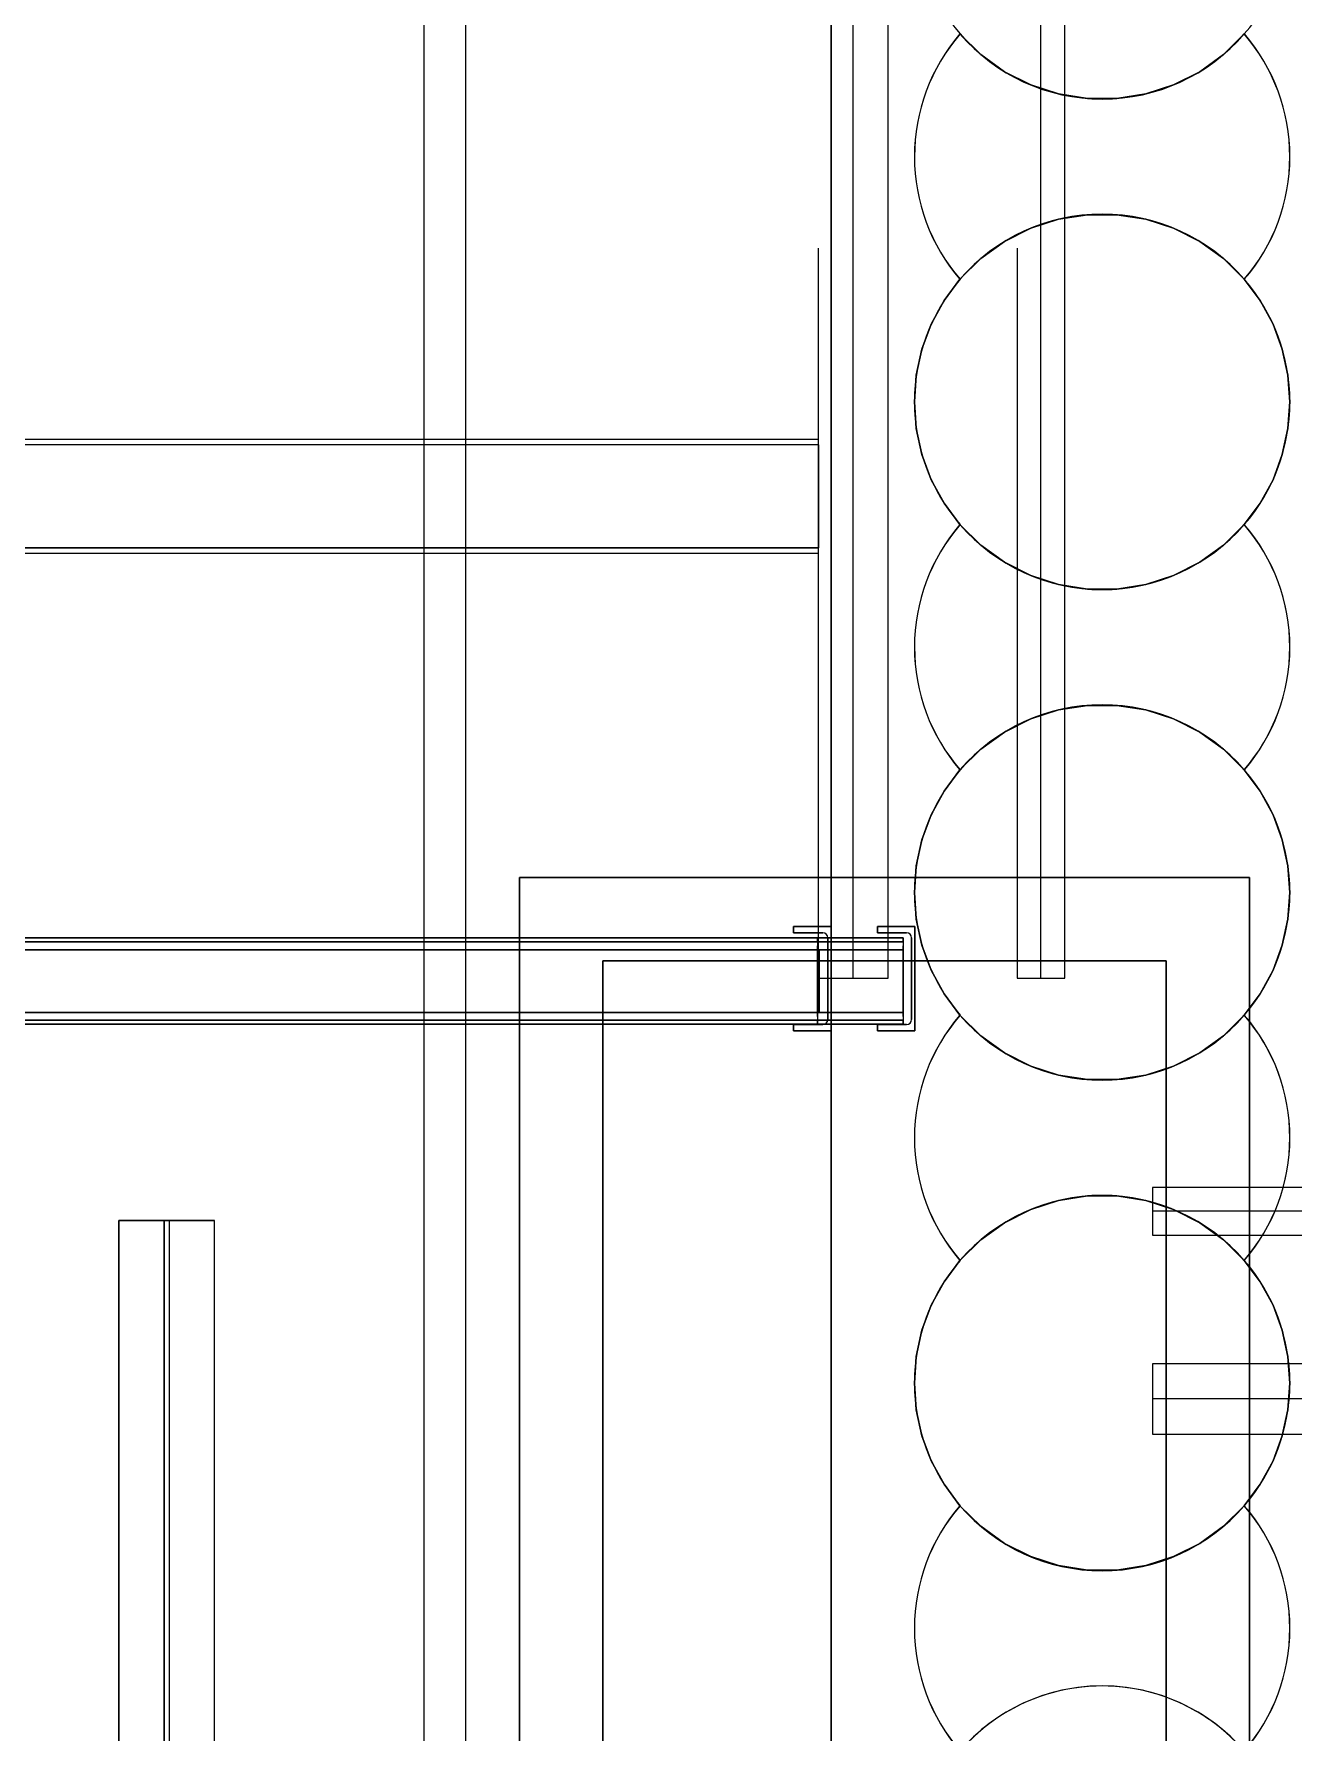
# Model space of a CAD drawing. Header units: metres. Extents: x 1753726 to 1755216, y 5920592 to 5921703.
# Drawn here: x 1755114.37 to 1755117.388, y 5921413.417 to 5921417.487 of the extents above; entities that cross this region are included whole.
import ezdxf

# ---------------------------------------------------------------- set-up
doc = ezdxf.new("R2010")
doc.units = ezdxf.units.M
doc.linetypes.add('CENTER', pattern=[50.8, 31.75, -6.35, 6.35, -6.35])
doc.linetypes.add('HIDDEN2', pattern=[4.7625, 3.175, -1.5875])
for name, color, linetype, lineweight in [('A-GENM-____-OTLN', 4, 'Continuous', 9), ('A-WALL-____-OTLN', 2, 'Continuous', 9), ('P-PIPE-____-CNTR', 1, 'CENTER', 9), ('P-PIPE-____-OTLN', 6, 'HIDDEN2', 18), ('S-BEAM-____-OTLN', 7, 'Continuous', 9), ('S-FNDN-____-OTLN', 7, 'Continuous', 9)]:
    doc.layers.add(name, color=color, linetype=linetype, lineweight=lineweight)

# ---------------------------------------------------------------- blocks, each defined once
blk = doc.blocks.new('Link Sewer3 - Link Sewer-3913003-X-ARUP-GL-HERNE_BAY_ALIGNMENT')
at = {"layer": 'A-WALL-____-OTLN'}
for p, q in [((680.6205, 295.0049), (680.6205, 353.0049)), ((680.7205, 295.0049), (680.7205, 353.0049))]:
    blk.add_line(p, q, dxfattribs=at)
blk = doc.blocks.new('308492-ARUP-STPW-MOD-1600_rvt-1-X-ARUP-GL-HERNE_BAY_ALIGNMENT')
at = {"layer": 'A-WALL-____-OTLN'}
blk.add_blockref('Link Sewer3 - Link Sewer-3913003-X-ARUP-GL-HERNE_BAY_ALIGNMENT', (1754434.6848, 5921116.5106), dxfattribs=at)
blk = doc.blocks.new('Arup_Beam_Steel C Channel_PFC_AU - 250PFC-5289029-X-ARUP-GL-HERNE_BAY_ALIGNMENT')
at = {"layer": 'S-BEAM-____-OTLN'}
for p, q in [((1755116.4819, 5921415.3478), (1755116.3919, 5921415.3478)), ((1755116.3919, 5921415.3478), (1755116.3919, 5921415.3328)), ((1755116.3919, 5921415.3328), (1755116.3919, 5921415.3478)), ((1755116.3919, 5921415.3478), (1755116.4819, 5921415.3478)), ((1755116.4819, 5921415.0978), (1755116.4819, 5921415.3478)), ((1755116.4819, 5921415.3478), (1755116.4819, 5921415.0978)), ((1755116.3919, 5921415.3328), (1755116.4619, 5921415.3328)), ((1755116.4619, 5921415.3328), (1755116.3919, 5921415.3328)), ((1755116.4739, 5921415.3208), (1755116.4739, 5921415.1248)), ((1755116.4739, 5921415.1248), (1755116.4739, 5921415.3208)), ((1755116.4619, 5921415.1128), (1755116.3919, 5921415.1128)), ((1755116.3919, 5921415.1128), (1755116.3919, 5921415.0978)), ((1755116.3919, 5921415.0978), (1755116.3919, 5921415.1128)), ((1755116.3919, 5921415.1128), (1755116.4619, 5921415.1128)), ((1755116.3919, 5921415.0978), (1755116.4819, 5921415.0978)), ((1755116.4819, 5921415.0978), (1755116.3919, 5921415.0978))]:
    blk.add_line(p, q, dxfattribs=at)
blk.add_arc((1755116.4619, 5921415.3208), 0.012, 0, 90, dxfattribs=at)
blk.add_arc((1755116.4619, 5921415.3208), 0.012, 0, 90, dxfattribs=at)
blk.add_ellipse((1755116.4619, 5921415.1248), major_axis=(0.012, 0), ratio=1, start_param=4.712389, end_param=6.283185, dxfattribs=at)
blk.add_ellipse((1755116.4619, 5921415.1248), major_axis=(0.012, 0), ratio=1, start_param=4.712389, end_param=6.283185, dxfattribs=at)
blk = doc.blocks.new('Arup_Beam_Steel Circular Hollow Section_CHS_AU - STRUT 1-5298115-X-ARUP-GL-HERNE_BAY_ALIGNMENT')
at = {"layer": 'S-BEAM-____-OTLN'}
for p, q in [((-1.4696, 0.1238), (1.4696, 0.1238)), ((-1.4696, -0.1238), (1.4696, -0.1238))]:
    blk.add_line(p, q, dxfattribs=at)
blk = doc.blocks.new('Arup_Beam_Steel Circular Hollow Section_CHS_AU - 5171043-X-ARUP-GL-HERNE_BAY_ALIGNMENT')
at = {"layer": 'S-BEAM-____-OTLN'}
for p, q in [((681.5661, 300.005), (678.6268, 300.005)), ((678.6268, 300.005), (678.6268, 299.732)), ((678.6268, 300.005), (678.6268, 299.732)), ((681.5661, 299.732), (681.5661, 300.005)), ((681.5661, 299.732), (681.5661, 300.005)), ((681.5661, 299.9923), (678.6268, 299.9923)), ((678.6268, 299.7447), (678.6268, 299.9923)), ((678.6268, 299.7447), (678.6268, 299.9923)), ((681.5661, 299.9923), (681.5661, 299.7447)), ((681.5661, 299.9923), (681.5661, 299.7447)), ((678.6268, 299.7447), (681.5661, 299.7447)), ((678.6268, 299.732), (681.5661, 299.732))]:
    blk.add_line(p, q, dxfattribs=at)
blk = doc.blocks.new('Arup_Beam_Steel I Section_UB_AU - 610UB125-5264323-X-ARUP-GL-HERNE_BAY_ALIGNMENT')
at = {"layer": 'S-BEAM-____-OTLN'}
for p, q in [((6.958, 0.006), (-6.958, 0.006)), ((6.958, -0.006), (-6.958, -0.006))]:
    blk.add_line(p, q, dxfattribs=at)
blk = doc.blocks.new('Arup_Beam_Steel C Channel_PFC_AU - 250PFC-5298128-X-ARUP-GL-HERNE_BAY_ALIGNMENT')
at = {"layer": 'S-BEAM-____-OTLN'}
for p, q in [((1755116.2809, 5921415.3478), (1755116.1909, 5921415.3478)), ((1755116.1909, 5921415.3478), (1755116.1909, 5921415.3328)), ((1755116.1909, 5921415.3328), (1755116.1909, 5921415.3478)), ((1755116.1909, 5921415.3478), (1755116.2809, 5921415.3478)), ((1755116.2809, 5921415.0978), (1755116.2809, 5921415.3478)), ((1755116.2809, 5921415.3478), (1755116.2809, 5921415.0978)), ((1755116.1909, 5921415.3328), (1755116.2609, 5921415.3328)), ((1755116.2609, 5921415.3328), (1755116.1909, 5921415.3328)), ((1755116.2729, 5921415.3208), (1755116.2729, 5921415.1248)), ((1755116.2729, 5921415.1248), (1755116.2729, 5921415.3208)), ((1755116.2609, 5921415.1128), (1755116.1909, 5921415.1128)), ((1755116.1909, 5921415.1128), (1755116.1909, 5921415.0978)), ((1755116.1909, 5921415.0978), (1755116.1909, 5921415.1128)), ((1755116.1909, 5921415.1128), (1755116.2609, 5921415.1128)), ((1755116.1909, 5921415.0978), (1755116.2809, 5921415.0978)), ((1755116.2809, 5921415.0978), (1755116.1909, 5921415.0978))]:
    blk.add_line(p, q, dxfattribs=at)
for centre, major_axis in [((1755116.2609, 5921415.3208), (0, 0.012)), ((1755116.2609, 5921415.3208), (0, 0.012)), ((1755116.2609, 5921415.1248), (0.012, 0)), ((1755116.2609, 5921415.1248), (0.012, 0))]:
    blk.add_ellipse(centre, major_axis=major_axis, ratio=1, start_param=4.712389, end_param=6.283185, dxfattribs=at)
blk = doc.blocks.new('Arup_Beam_Steel I Section_UB_AU - 200UB29_8-5298149-X-ARUP-GL-HERNE_BAY_ALIGNMENT')
at = {"layer": 'S-BEAM-____-OTLN'}
for p, q in [((1755112.5682, 5921415.3204), (1755116.2482, 5921415.3204)), ((1755112.5682, 5921415.3204), (1755116.2482, 5921415.3204)), ((1755116.2482, 5921415.3108), (1755112.5682, 5921415.3108)), ((1755112.5682, 5921415.3108), (1755116.2482, 5921415.3108)), ((1755112.5682, 5921415.3108), (1755116.2482, 5921415.3108)), ((1755116.2482, 5921415.3108), (1755116.2482, 5921415.3204)), ((1755116.2482, 5921415.3204), (1755116.2482, 5921415.3108)), ((1755116.2482, 5921415.3108), (1755116.2482, 5921415.3019)), ((1755116.2482, 5921415.3108), (1755116.2482, 5921415.3019)), ((1755116.2482, 5921415.1319), (1755116.2482, 5921415.3019)), ((1755116.2482, 5921415.3019), (1755116.2482, 5921415.1319)), ((1755116.2482, 5921415.1319), (1755116.2482, 5921415.123)), ((1755116.2482, 5921415.1319), (1755116.2482, 5921415.123)), ((1755112.5682, 5921415.123), (1755116.2482, 5921415.123)), ((1755116.2482, 5921415.123), (1755112.5682, 5921415.123)), ((1755112.5682, 5921415.123), (1755116.2482, 5921415.123)), ((1755112.5682, 5921415.1134), (1755116.2482, 5921415.1134)), ((1755112.5682, 5921415.1134), (1755116.2482, 5921415.1134)), ((1755116.2482, 5921415.123), (1755116.2482, 5921415.1134)), ((1755116.2482, 5921415.1134), (1755116.2482, 5921415.123))]:
    blk.add_line(p, q, dxfattribs=at)
blk = doc.blocks.new('Arup_Beam_Steel I Section_UB_AU - 200UB29_8-5294433-X-ARUP-GL-HERNE_BAY_ALIGNMENT')
at = {"layer": 'S-BEAM-____-OTLN'}
for p, q in [((1755112.5682, 5921415.3204), (1755116.4533, 5921415.3204)), ((1755112.5682, 5921415.3204), (1755116.4533, 5921415.3204)), ((1755116.4533, 5921415.3108), (1755112.5682, 5921415.3108)), ((1755112.5682, 5921415.3108), (1755116.4533, 5921415.3108)), ((1755112.5682, 5921415.3108), (1755116.4533, 5921415.3108)), ((1755116.4533, 5921415.3108), (1755116.4533, 5921415.3204)), ((1755116.4533, 5921415.3204), (1755116.4533, 5921415.3108)), ((1755116.4533, 5921415.3108), (1755116.4533, 5921415.3019)), ((1755116.4533, 5921415.3108), (1755116.4533, 5921415.3019)), ((1755116.4533, 5921415.1319), (1755116.4533, 5921415.3019)), ((1755116.4533, 5921415.3019), (1755116.4533, 5921415.1319)), ((1755116.4533, 5921415.1319), (1755116.4533, 5921415.123)), ((1755116.4533, 5921415.1319), (1755116.4533, 5921415.123)), ((1755112.5682, 5921415.123), (1755116.4533, 5921415.123)), ((1755116.4533, 5921415.123), (1755112.5682, 5921415.123)), ((1755112.5682, 5921415.123), (1755116.4533, 5921415.123)), ((1755112.5682, 5921415.1134), (1755116.4533, 5921415.1134)), ((1755112.5682, 5921415.1134), (1755116.4533, 5921415.1134)), ((1755116.4533, 5921415.123), (1755116.4533, 5921415.1134)), ((1755116.4533, 5921415.1134), (1755116.4533, 5921415.123))]:
    blk.add_line(p, q, dxfattribs=at)
blk = doc.blocks.new('Arup_Beam_Steel I Section_UB_AU - 200UB29_8-5294434-X-ARUP-GL-HERNE_BAY_ALIGNMENT')
at = {"layer": 'S-BEAM-____-OTLN'}
for p, q in [((1755112.5682, 5921415.3204), (1755116.4533, 5921415.3204)), ((1755112.5682, 5921415.3204), (1755116.4533, 5921415.3204)), ((1755116.4533, 5921415.3108), (1755112.5682, 5921415.3108)), ((1755112.5682, 5921415.3108), (1755116.4533, 5921415.3108)), ((1755112.5682, 5921415.3108), (1755116.4533, 5921415.3108)), ((1755116.4533, 5921415.3108), (1755116.4533, 5921415.3204)), ((1755116.4533, 5921415.3204), (1755116.4533, 5921415.3108)), ((1755116.4533, 5921415.3108), (1755116.4533, 5921415.3019)), ((1755116.4533, 5921415.3108), (1755116.4533, 5921415.3019)), ((1755116.4533, 5921415.1319), (1755116.4533, 5921415.3019)), ((1755116.4533, 5921415.3019), (1755116.4533, 5921415.1319)), ((1755116.4533, 5921415.1319), (1755116.4533, 5921415.123)), ((1755116.4533, 5921415.1319), (1755116.4533, 5921415.123)), ((1755112.5682, 5921415.123), (1755116.4533, 5921415.123)), ((1755116.4533, 5921415.123), (1755112.5682, 5921415.123)), ((1755112.5682, 5921415.123), (1755116.4533, 5921415.123)), ((1755112.5682, 5921415.1134), (1755116.4533, 5921415.1134)), ((1755112.5682, 5921415.1134), (1755116.4533, 5921415.1134)), ((1755116.4533, 5921415.123), (1755116.4533, 5921415.1134)), ((1755116.4533, 5921415.1134), (1755116.4533, 5921415.123))]:
    blk.add_line(p, q, dxfattribs=at)
blk = doc.blocks.new('Arup_Beam_Steel I Section_UB_AU - 200UB29_8-5294435-X-ARUP-GL-HERNE_BAY_ALIGNMENT')
at = {"layer": 'S-BEAM-____-OTLN'}
for p, q in [((1755112.5682, 5921415.3204), (1755116.4533, 5921415.3204)), ((1755112.5682, 5921415.3204), (1755116.4533, 5921415.3204)), ((1755116.4533, 5921415.3108), (1755112.5682, 5921415.3108)), ((1755112.5682, 5921415.3108), (1755116.4533, 5921415.3108)), ((1755112.5682, 5921415.3108), (1755116.4533, 5921415.3108)), ((1755116.4533, 5921415.3108), (1755116.4533, 5921415.3204)), ((1755116.4533, 5921415.3204), (1755116.4533, 5921415.3108)), ((1755116.4533, 5921415.3108), (1755116.4533, 5921415.3019)), ((1755116.4533, 5921415.3108), (1755116.4533, 5921415.3019)), ((1755116.4533, 5921415.1319), (1755116.4533, 5921415.3019)), ((1755116.4533, 5921415.3019), (1755116.4533, 5921415.1319)), ((1755116.4533, 5921415.1319), (1755116.4533, 5921415.123)), ((1755116.4533, 5921415.1319), (1755116.4533, 5921415.123)), ((1755112.5682, 5921415.123), (1755116.4533, 5921415.123)), ((1755116.4533, 5921415.123), (1755112.5682, 5921415.123)), ((1755112.5682, 5921415.123), (1755116.4533, 5921415.123)), ((1755112.5682, 5921415.1134), (1755116.4533, 5921415.1134)), ((1755112.5682, 5921415.1134), (1755116.4533, 5921415.1134)), ((1755116.4533, 5921415.123), (1755116.4533, 5921415.1134)), ((1755116.4533, 5921415.1134), (1755116.4533, 5921415.123))]:
    blk.add_line(p, q, dxfattribs=at)
blk = doc.blocks.new('Arup_Beam_Steel I Section_UB_AU - 200UB29_8-5294436-X-ARUP-GL-HERNE_BAY_ALIGNMENT')
at = {"layer": 'S-BEAM-____-OTLN'}
for p, q in [((1755116.4533, 5921415.3204), (1755112.5682, 5921415.3204)), ((1755116.4533, 5921415.3204), (1755112.5682, 5921415.3204)), ((1755116.4533, 5921415.3108), (1755112.5682, 5921415.3108)), ((1755112.5682, 5921415.3108), (1755116.4533, 5921415.3108)), ((1755116.4533, 5921415.3108), (1755112.5682, 5921415.3108)), ((1755116.4533, 5921415.3108), (1755116.4533, 5921415.3204)), ((1755116.4533, 5921415.3204), (1755116.4533, 5921415.3108)), ((1755116.4533, 5921415.3108), (1755116.4533, 5921415.3019)), ((1755116.4533, 5921415.3108), (1755116.4533, 5921415.3019)), ((1755116.4533, 5921415.3019), (1755116.4533, 5921415.1319)), ((1755116.4533, 5921415.1319), (1755116.4533, 5921415.3019)), ((1755116.4533, 5921415.1319), (1755116.4533, 5921415.123)), ((1755116.4533, 5921415.1319), (1755116.4533, 5921415.123)), ((1755112.5682, 5921415.123), (1755116.4533, 5921415.123)), ((1755116.4533, 5921415.123), (1755112.5682, 5921415.123)), ((1755116.4533, 5921415.123), (1755112.5682, 5921415.123)), ((1755116.4533, 5921415.1134), (1755112.5682, 5921415.1134)), ((1755116.4533, 5921415.1134), (1755112.5682, 5921415.1134)), ((1755116.4533, 5921415.123), (1755116.4533, 5921415.1134)), ((1755116.4533, 5921415.1134), (1755116.4533, 5921415.123))]:
    blk.add_line(p, q, dxfattribs=at)
blk = doc.blocks.new('Arup_Beam_Steel I Section_UB_AU - 200UB29_8-5294437-X-ARUP-GL-HERNE_BAY_ALIGNMENT')
at = {"layer": 'S-BEAM-____-OTLN'}
for p, q in [((1755112.5682, 5921415.3204), (1755116.4533, 5921415.3204)), ((1755112.5682, 5921415.3204), (1755116.4533, 5921415.3204)), ((1755116.4533, 5921415.3108), (1755112.5682, 5921415.3108)), ((1755112.5682, 5921415.3108), (1755116.4533, 5921415.3108)), ((1755112.5682, 5921415.3108), (1755116.4533, 5921415.3108)), ((1755116.4533, 5921415.3108), (1755116.4533, 5921415.3204)), ((1755116.4533, 5921415.3204), (1755116.4533, 5921415.3108)), ((1755116.4533, 5921415.3108), (1755116.4533, 5921415.3019)), ((1755116.4533, 5921415.3108), (1755116.4533, 5921415.3019)), ((1755116.4533, 5921415.1319), (1755116.4533, 5921415.3019)), ((1755116.4533, 5921415.3019), (1755116.4533, 5921415.1319)), ((1755116.4533, 5921415.1319), (1755116.4533, 5921415.123)), ((1755116.4533, 5921415.1319), (1755116.4533, 5921415.123)), ((1755112.5682, 5921415.123), (1755116.4533, 5921415.123)), ((1755116.4533, 5921415.123), (1755112.5682, 5921415.123)), ((1755112.5682, 5921415.123), (1755116.4533, 5921415.123)), ((1755112.5682, 5921415.1134), (1755116.4533, 5921415.1134)), ((1755112.5682, 5921415.1134), (1755116.4533, 5921415.1134)), ((1755116.4533, 5921415.123), (1755116.4533, 5921415.1134)), ((1755116.4533, 5921415.1134), (1755116.4533, 5921415.123))]:
    blk.add_line(p, q, dxfattribs=at)
blk = doc.blocks.new('Arup_Beam_Steel I Section_UB_AU - 200UB29_8-5294438-X-ARUP-GL-HERNE_BAY_ALIGNMENT')
at = {"layer": 'S-BEAM-____-OTLN'}
for p, q in [((1755116.4533, 5921415.3204), (1755112.5682, 5921415.3204)), ((1755116.4533, 5921415.3204), (1755112.5682, 5921415.3204)), ((1755116.4533, 5921415.3108), (1755112.5682, 5921415.3108)), ((1755112.5682, 5921415.3108), (1755116.4533, 5921415.3108)), ((1755116.4533, 5921415.3108), (1755112.5682, 5921415.3108)), ((1755116.4533, 5921415.3108), (1755116.4533, 5921415.3204)), ((1755116.4533, 5921415.3204), (1755116.4533, 5921415.3108)), ((1755116.4533, 5921415.3108), (1755116.4533, 5921415.3019)), ((1755116.4533, 5921415.3108), (1755116.4533, 5921415.3019)), ((1755116.4533, 5921415.3019), (1755116.4533, 5921415.1319)), ((1755116.4533, 5921415.1319), (1755116.4533, 5921415.3019)), ((1755116.4533, 5921415.1319), (1755116.4533, 5921415.123)), ((1755116.4533, 5921415.1319), (1755116.4533, 5921415.123)), ((1755112.5682, 5921415.123), (1755116.4533, 5921415.123)), ((1755116.4533, 5921415.123), (1755112.5682, 5921415.123)), ((1755116.4533, 5921415.123), (1755112.5682, 5921415.123)), ((1755116.4533, 5921415.1134), (1755112.5682, 5921415.1134)), ((1755116.4533, 5921415.1134), (1755112.5682, 5921415.1134)), ((1755116.4533, 5921415.123), (1755116.4533, 5921415.1134)), ((1755116.4533, 5921415.1134), (1755116.4533, 5921415.123))]:
    blk.add_line(p, q, dxfattribs=at)
blk = doc.blocks.new('Arup_Beam_Steel I Section_UB_AU - 200UB29_8-5294439-X-ARUP-GL-HERNE_BAY_ALIGNMENT')
at = {"layer": 'S-BEAM-____-OTLN'}
for p, q in [((1755112.5682, 5921415.3204), (1755116.4533, 5921415.3204)), ((1755112.5682, 5921415.3204), (1755116.4533, 5921415.3204)), ((1755116.4533, 5921415.3108), (1755112.5682, 5921415.3108)), ((1755112.5682, 5921415.3108), (1755116.4533, 5921415.3108)), ((1755112.5682, 5921415.3108), (1755116.4533, 5921415.3108)), ((1755116.4533, 5921415.3108), (1755116.4533, 5921415.3204)), ((1755116.4533, 5921415.3204), (1755116.4533, 5921415.3108)), ((1755116.4533, 5921415.3108), (1755116.4533, 5921415.3019)), ((1755116.4533, 5921415.3108), (1755116.4533, 5921415.3019)), ((1755116.4533, 5921415.1319), (1755116.4533, 5921415.3019)), ((1755116.4533, 5921415.3019), (1755116.4533, 5921415.1319)), ((1755116.4533, 5921415.1319), (1755116.4533, 5921415.123)), ((1755116.4533, 5921415.1319), (1755116.4533, 5921415.123)), ((1755112.5682, 5921415.123), (1755116.4533, 5921415.123)), ((1755116.4533, 5921415.123), (1755112.5682, 5921415.123)), ((1755112.5682, 5921415.123), (1755116.4533, 5921415.123)), ((1755112.5682, 5921415.1134), (1755116.4533, 5921415.1134)), ((1755112.5682, 5921415.1134), (1755116.4533, 5921415.1134)), ((1755116.4533, 5921415.123), (1755116.4533, 5921415.1134)), ((1755116.4533, 5921415.1134), (1755116.4533, 5921415.123))]:
    blk.add_line(p, q, dxfattribs=at)
blk = doc.blocks.new('Arup_Beam_Steel I Section_UB_AU - 200UB29_8-5294440-X-ARUP-GL-HERNE_BAY_ALIGNMENT')
at = {"layer": 'S-BEAM-____-OTLN'}
for p, q in [((1755116.4533, 5921415.3204), (1755112.5682, 5921415.3204)), ((1755116.4533, 5921415.3204), (1755112.5682, 5921415.3204)), ((1755116.4533, 5921415.3108), (1755112.5682, 5921415.3108)), ((1755112.5682, 5921415.3108), (1755116.4533, 5921415.3108)), ((1755116.4533, 5921415.3108), (1755112.5682, 5921415.3108)), ((1755116.4533, 5921415.3108), (1755116.4533, 5921415.3204)), ((1755116.4533, 5921415.3204), (1755116.4533, 5921415.3108)), ((1755116.4533, 5921415.3108), (1755116.4533, 5921415.3019)), ((1755116.4533, 5921415.3108), (1755116.4533, 5921415.3019)), ((1755116.4533, 5921415.3019), (1755116.4533, 5921415.1319)), ((1755116.4533, 5921415.1319), (1755116.4533, 5921415.3019)), ((1755116.4533, 5921415.1319), (1755116.4533, 5921415.123)), ((1755116.4533, 5921415.1319), (1755116.4533, 5921415.123)), ((1755112.5682, 5921415.123), (1755116.4533, 5921415.123)), ((1755116.4533, 5921415.123), (1755112.5682, 5921415.123)), ((1755116.4533, 5921415.123), (1755112.5682, 5921415.123)), ((1755116.4533, 5921415.1134), (1755112.5682, 5921415.1134)), ((1755116.4533, 5921415.1134), (1755112.5682, 5921415.1134)), ((1755116.4533, 5921415.123), (1755116.4533, 5921415.1134)), ((1755116.4533, 5921415.1134), (1755116.4533, 5921415.123))]:
    blk.add_line(p, q, dxfattribs=at)
blk = doc.blocks.new('308492-ARUP-STTW-MOD-0100_rvt-1-X-ARUP-GL-HERNE_BAY_ALIGNMENT')
at = {"layer": 'A-WALL-____-OTLN'}
for p, q in [((1755112.557, 5921415.2919), (1755116.2523, 5921415.2919)), ((1755116.4533, 5921415.2919), (1755112.557, 5921415.2919)), ((1755112.557, 5921415.2919), (1755116.4533, 5921415.2919)), ((1755116.4533, 5921415.2919), (1755112.557, 5921415.2919)), ((1755112.557, 5921415.2919), (1755116.4533, 5921415.2919)), ((1755116.4533, 5921415.2919), (1755112.557, 5921415.2919)), ((1755112.557, 5921415.2919), (1755116.4533, 5921415.2919)), ((1755116.4533, 5921415.2919), (1755112.557, 5921415.2919)), ((1755112.557, 5921415.2919), (1755116.4533, 5921415.2919)), ((1755116.4533, 5921415.2919), (1755112.557, 5921415.2919)), ((1755116.2523, 5921415.2919), (1755116.4533, 5921415.2919)), ((1755116.2523, 5921415.1419), (1755116.2523, 5921415.2919)), ((1755116.2523, 5921415.2919), (1755116.2523, 5921415.1419)), ((1755116.4533, 5921415.2919), (1755116.4533, 5921415.1419)), ((1755116.4533, 5921415.2919), (1755116.4533, 5921415.1419)), ((1755116.4533, 5921415.2919), (1755116.4533, 5921415.1419)), ((1755116.4533, 5921415.2919), (1755116.4533, 5921415.1419)), ((1755116.4533, 5921415.2919), (1755116.4533, 5921415.1419)), ((1755116.4533, 5921415.2919), (1755116.4533, 5921415.1419)), ((1755116.4533, 5921415.2919), (1755116.4533, 5921415.1419)), ((1755116.4533, 5921415.2919), (1755116.4533, 5921415.1419)), ((1755116.4533, 5921415.2919), (1755116.4533, 5921415.1419)), ((1755116.4533, 5921415.2919), (1755116.4533, 5921415.1419)), ((1755112.557, 5921415.1419), (1755116.4533, 5921415.1419)), ((1755116.2523, 5921415.1419), (1755112.557, 5921415.1419)), ((1755112.557, 5921415.1419), (1755116.4533, 5921415.1419)), ((1755116.4533, 5921415.1419), (1755112.557, 5921415.1419)), ((1755112.557, 5921415.1419), (1755116.4533, 5921415.1419)), ((1755116.4533, 5921415.1419), (1755112.557, 5921415.1419)), ((1755112.557, 5921415.1419), (1755116.4533, 5921415.1419)), ((1755116.4533, 5921415.1419), (1755112.557, 5921415.1419)), ((1755112.557, 5921415.1419), (1755116.4533, 5921415.1419)), ((1755116.4533, 5921415.1419), (1755112.557, 5921415.1419)), ((1755116.4533, 5921415.1419), (1755116.2523, 5921415.1419))]:
    blk.add_line(p, q, dxfattribs=at)
at = {"layer": 'S-BEAM-____-OTLN'}
for p, q in [((1755116.2809, 5921418.4169), (1755116.2809, 5921412.5289)), ((1755116.2809, 5921412.5289), (1755116.2809, 5921418.4169)), ((1755114.5737, 5921414.6429), (1755114.6682, 5921414.6429)), ((1755114.6682, 5921414.6429), (1755114.5737, 5921414.6429)), ((1755114.5737, 5921414.6429), (1755114.8027, 5921414.6429)), ((1755114.8027, 5921414.6429), (1755114.5737, 5921414.6429)), ((1755114.5737, 5921414.6429), (1755114.5737, 5921400.727)), ((1755114.5737, 5921400.727), (1755114.5737, 5921414.6429)), ((1755114.5737, 5921400.727), (1755114.5737, 5921414.6429)), ((1755114.5737, 5921400.727), (1755114.5737, 5921414.6429)), ((1755114.6682, 5921414.6429), (1755114.6822, 5921414.6429)), ((1755114.6682, 5921414.6429), (1755114.6822, 5921414.6429)), ((1755114.6822, 5921400.727), (1755114.6822, 5921414.6429)), ((1755114.6941, 5921414.6429), (1755114.6941, 5921400.727)), ((1755114.6941, 5921414.6429), (1755114.7081, 5921414.6429)), ((1755114.6941, 5921414.6429), (1755114.7081, 5921414.6429)), ((1755114.8027, 5921414.6429), (1755114.7081, 5921414.6429)), ((1755114.7081, 5921414.6429), (1755114.8027, 5921414.6429)), ((1755114.8027, 5921400.727), (1755114.8027, 5921414.6429)), ((1755114.8027, 5921400.727), (1755114.8027, 5921414.6429)), ((1755114.8027, 5921400.727), (1755114.8027, 5921414.6429)), ((1755114.8027, 5921400.727), (1755114.8027, 5921414.6429))]:
    blk.add_line(p, q, dxfattribs=at)
at = {"layer": 'S-FNDN-____-OTLN'}
for p, q in [((1755116.2807, 5921398.3141), (1755116.2807, 5921419.6141)), ((1755116.2807, 5921419.6141), (1755116.2807, 5921398.3141))]:
    blk.add_line(p, q, dxfattribs=at)
at = {"layer": 'S-FNDN-____-OTLN', "flags": 128}
for points in [[(1755117.2712, 5921417.4874), (1755117.2213, 5921417.438), (1755117.1644, 5921417.397), (1755117.1018, 5921417.3653), (1755117.035, 5921417.3437), (1755116.9656, 5921417.3328), (1755116.8954, 5921417.3328), (1755116.8261, 5921417.3437), (1755116.7593, 5921417.3653), (1755116.6966, 5921417.397), (1755116.6397, 5921417.438), (1755116.5898, 5921417.4874)], [(1755116.5898, 5921417.4874), (1755116.6397, 5921417.438), (1755116.6966, 5921417.397), (1755116.7593, 5921417.3653), (1755116.8261, 5921417.3437), (1755116.8954, 5921417.3328), (1755116.9656, 5921417.3328), (1755117.035, 5921417.3437), (1755117.1018, 5921417.3653), (1755117.1644, 5921417.397), (1755117.2213, 5921417.438), (1755117.2712, 5921417.4874)], [(1755116.5898, 5921416.8994), (1755116.6397, 5921416.9488), (1755116.6966, 5921416.9899), (1755116.7593, 5921417.0216), (1755116.8261, 5921417.0431), (1755116.8954, 5921417.054), (1755116.9656, 5921417.054), (1755117.035, 5921417.0431), (1755117.1018, 5921417.0216), (1755117.1644, 5921416.9899), (1755117.2213, 5921416.9488), (1755117.2712, 5921416.8994)], [(1755117.2712, 5921416.8994), (1755117.2213, 5921416.9488), (1755117.1644, 5921416.9899), (1755117.1018, 5921417.0216), (1755117.035, 5921417.0431), (1755116.9656, 5921417.054), (1755116.8954, 5921417.054), (1755116.8261, 5921417.0431), (1755116.7593, 5921417.0216), (1755116.6966, 5921416.9899), (1755116.6397, 5921416.9488), (1755116.5898, 5921416.8994)], [(1755116.4805, 5921416.6054), (1755116.4851, 5921416.6693), (1755116.4986, 5921416.7319), (1755116.521, 5921416.7919), (1755116.5515, 5921416.8481), (1755116.5898, 5921416.8994)], [(1755116.5898, 5921416.8994), (1755116.5515, 5921416.8481), (1755116.521, 5921416.7919), (1755116.4986, 5921416.7319), (1755116.4851, 5921416.6693), (1755116.4805, 5921416.6054)], [(1755117.2712, 5921416.8994), (1755117.3095, 5921416.8481), (1755117.3401, 5921416.7919), (1755117.3624, 5921416.7319), (1755117.376, 5921416.6693), (1755117.3805, 5921416.6054)], [(1755117.3805, 5921416.6054), (1755117.376, 5921416.6693), (1755117.3624, 5921416.7319), (1755117.3401, 5921416.7919), (1755117.3095, 5921416.8481), (1755117.2712, 5921416.8994)], [(1755116.5898, 5921416.3114), (1755116.5515, 5921416.3627), (1755116.521, 5921416.419), (1755116.4986, 5921416.479), (1755116.4851, 5921416.5415), (1755116.4805, 5921416.6054)], [(1755116.4805, 5921416.6054), (1755116.4851, 5921416.5415), (1755116.4986, 5921416.479), (1755116.521, 5921416.419), (1755116.5515, 5921416.3627), (1755116.5898, 5921416.3114)], [(1755117.3805, 5921416.6054), (1755117.376, 5921416.5415), (1755117.3624, 5921416.479), (1755117.3401, 5921416.419), (1755117.3095, 5921416.3627), (1755117.2712, 5921416.3114)], [(1755117.2712, 5921416.3114), (1755117.3095, 5921416.3627), (1755117.3401, 5921416.419), (1755117.3624, 5921416.479), (1755117.376, 5921416.5415), (1755117.3805, 5921416.6054)], [(1755117.2712, 5921416.3114), (1755117.2213, 5921416.262), (1755117.1644, 5921416.221), (1755117.1018, 5921416.1893), (1755117.035, 5921416.1677), (1755116.9656, 5921416.1568), (1755116.8954, 5921416.1568), (1755116.8261, 5921416.1677), (1755116.7593, 5921416.1893), (1755116.6966, 5921416.221), (1755116.6397, 5921416.262), (1755116.5898, 5921416.3114)], [(1755116.5898, 5921416.3114), (1755116.6397, 5921416.262), (1755116.6966, 5921416.221), (1755116.7593, 5921416.1893), (1755116.8261, 5921416.1677), (1755116.8954, 5921416.1568), (1755116.9656, 5921416.1568), (1755117.035, 5921416.1677), (1755117.1018, 5921416.1893), (1755117.1644, 5921416.221), (1755117.2213, 5921416.262), (1755117.2712, 5921416.3114)], [(1755116.5898, 5921415.7234), (1755116.6397, 5921415.7728), (1755116.6966, 5921415.8139), (1755116.7593, 5921415.8456), (1755116.8261, 5921415.8671), (1755116.8954, 5921415.878), (1755116.9656, 5921415.878), (1755117.035, 5921415.8671), (1755117.1018, 5921415.8456), (1755117.1644, 5921415.8139), (1755117.2213, 5921415.7728), (1755117.2712, 5921415.7234)], [(1755117.2712, 5921415.7234), (1755117.2213, 5921415.7728), (1755117.1644, 5921415.8139), (1755117.1018, 5921415.8456), (1755117.035, 5921415.8671), (1755116.9656, 5921415.878), (1755116.8954, 5921415.878), (1755116.8261, 5921415.8671), (1755116.7593, 5921415.8456), (1755116.6966, 5921415.8139), (1755116.6397, 5921415.7728), (1755116.5898, 5921415.7234)], [(1755116.4805, 5921415.4294), (1755116.4851, 5921415.4933), (1755116.4986, 5921415.5559), (1755116.521, 5921415.6159), (1755116.5515, 5921415.6721), (1755116.5898, 5921415.7234)], [(1755116.5898, 5921415.7234), (1755116.5515, 5921415.6721), (1755116.521, 5921415.6159), (1755116.4986, 5921415.5559), (1755116.4851, 5921415.4933), (1755116.4805, 5921415.4294)], [(1755117.2712, 5921415.7234), (1755117.3095, 5921415.6721), (1755117.3401, 5921415.6159), (1755117.3624, 5921415.5559), (1755117.376, 5921415.4933), (1755117.3805, 5921415.4294)], [(1755117.3805, 5921415.4294), (1755117.376, 5921415.4933), (1755117.3624, 5921415.5559), (1755117.3401, 5921415.6159), (1755117.3095, 5921415.6721), (1755117.2712, 5921415.7234)], [(1755116.5898, 5921415.1354), (1755116.5515, 5921415.1867), (1755116.521, 5921415.243), (1755116.4986, 5921415.303), (1755116.4851, 5921415.3655), (1755116.4805, 5921415.4294)], [(1755116.4805, 5921415.4294), (1755116.4851, 5921415.3655), (1755116.4986, 5921415.303), (1755116.521, 5921415.243), (1755116.5515, 5921415.1867), (1755116.5898, 5921415.1354)], [(1755117.3805, 5921415.4294), (1755117.376, 5921415.3655), (1755117.3624, 5921415.303), (1755117.3401, 5921415.243), (1755117.3095, 5921415.1867), (1755117.2712, 5921415.1354)], [(1755117.2712, 5921415.1354), (1755117.3095, 5921415.1867), (1755117.3401, 5921415.243), (1755117.3624, 5921415.303), (1755117.376, 5921415.3655), (1755117.3805, 5921415.4294)], [(1755117.2712, 5921415.1354), (1755117.2213, 5921415.086), (1755117.1644, 5921415.045), (1755117.1018, 5921415.0133), (1755117.035, 5921414.9917), (1755116.9656, 5921414.9808), (1755116.8954, 5921414.9808), (1755116.8261, 5921414.9917), (1755116.7593, 5921415.0133), (1755116.6966, 5921415.045), (1755116.6397, 5921415.086), (1755116.5898, 5921415.1354)], [(1755116.5898, 5921415.1354), (1755116.6397, 5921415.086), (1755116.6966, 5921415.045), (1755116.7593, 5921415.0133), (1755116.8261, 5921414.9917), (1755116.8954, 5921414.9808), (1755116.9656, 5921414.9808), (1755117.035, 5921414.9917), (1755117.1018, 5921415.0133), (1755117.1644, 5921415.045), (1755117.2213, 5921415.086), (1755117.2712, 5921415.1354)], [(1755116.5898, 5921414.5474), (1755116.6397, 5921414.5968), (1755116.6966, 5921414.6379), (1755116.7593, 5921414.6696), (1755116.8261, 5921414.6911), (1755116.8954, 5921414.702), (1755116.9656, 5921414.702), (1755117.035, 5921414.6911), (1755117.1018, 5921414.6696), (1755117.1644, 5921414.6379), (1755117.2213, 5921414.5968), (1755117.2712, 5921414.5474)], [(1755117.2712, 5921414.5474), (1755117.2213, 5921414.5968), (1755117.1644, 5921414.6379), (1755117.1018, 5921414.6696), (1755117.035, 5921414.6911), (1755116.9656, 5921414.702), (1755116.8954, 5921414.702), (1755116.8261, 5921414.6911), (1755116.7593, 5921414.6696), (1755116.6966, 5921414.6379), (1755116.6397, 5921414.5968), (1755116.5898, 5921414.5474)], [(1755116.4805, 5921414.2534), (1755116.4851, 5921414.3173), (1755116.4986, 5921414.3799), (1755116.521, 5921414.4399), (1755116.5515, 5921414.4961), (1755116.5898, 5921414.5474)], [(1755116.5898, 5921414.5474), (1755116.5515, 5921414.4961), (1755116.521, 5921414.4399), (1755116.4986, 5921414.3799), (1755116.4851, 5921414.3173), (1755116.4805, 5921414.2534)], [(1755117.2712, 5921414.5474), (1755117.3095, 5921414.4961), (1755117.3401, 5921414.4399), (1755117.3624, 5921414.3799), (1755117.376, 5921414.3173), (1755117.3805, 5921414.2534)], [(1755117.3805, 5921414.2534), (1755117.376, 5921414.3173), (1755117.3624, 5921414.3799), (1755117.3401, 5921414.4399), (1755117.3095, 5921414.4961), (1755117.2712, 5921414.5474)], [(1755116.5898, 5921413.9594), (1755116.5515, 5921414.0107), (1755116.521, 5921414.067), (1755116.4986, 5921414.127), (1755116.4851, 5921414.1895), (1755116.4805, 5921414.2534)], [(1755116.4805, 5921414.2534), (1755116.4851, 5921414.1895), (1755116.4986, 5921414.127), (1755116.521, 5921414.067), (1755116.5515, 5921414.0107), (1755116.5898, 5921413.9594)], [(1755117.3805, 5921414.2534), (1755117.376, 5921414.1895), (1755117.3624, 5921414.127), (1755117.3401, 5921414.067), (1755117.3095, 5921414.0107), (1755117.2712, 5921413.9594)], [(1755117.2712, 5921413.9594), (1755117.3095, 5921414.0107), (1755117.3401, 5921414.067), (1755117.3624, 5921414.127), (1755117.376, 5921414.1895), (1755117.3805, 5921414.2534)], [(1755117.2712, 5921413.9594), (1755117.2213, 5921413.91), (1755117.1644, 5921413.869), (1755117.1018, 5921413.8373), (1755117.035, 5921413.8157), (1755116.9656, 5921413.8048), (1755116.8954, 5921413.8048), (1755116.8261, 5921413.8157), (1755116.7593, 5921413.8373), (1755116.6966, 5921413.869), (1755116.6397, 5921413.91), (1755116.5898, 5921413.9594)], [(1755116.5898, 5921413.9594), (1755116.6397, 5921413.91), (1755116.6966, 5921413.869), (1755116.7593, 5921413.8373), (1755116.8261, 5921413.8157), (1755116.8954, 5921413.8048), (1755116.9656, 5921413.8048), (1755117.035, 5921413.8157), (1755117.1018, 5921413.8373), (1755117.1644, 5921413.869), (1755117.2213, 5921413.91), (1755117.2712, 5921413.9594)]]:
    blk.add_lwpolyline(points, dxfattribs=at)
at = {"layer": 'S-FNDN-____-OTLN'}
for centre, start, end in [((1755116.9307, 5921417.7814), 180, 220.7934), ((1755116.9307, 5921417.7814), 180, 220.7934), ((1755116.9307, 5921417.7814), 319.2066, 0), ((1755116.9305, 5921417.1934), 139.2066, 180), ((1755116.9305, 5921417.7814), 220.7934, 319.2066), ((1755116.9305, 5921417.1934), 0, 40.7934), ((1755116.9307, 5921417.1934), 0, 40.7934), ((1755116.9305, 5921417.1934), 180, 220.7934), ((1755116.9305, 5921417.1934), 180, 220.7934), ((1755116.9307, 5921417.1934), 180, 220.7934), ((1755116.9307, 5921417.1934), 180, 220.7934), ((1755116.9305, 5921417.1934), 319.2066, 0), ((1755116.9305, 5921417.1934), 319.2066, 0), ((1755116.9307, 5921417.1934), 319.2066, 0), ((1755116.9307, 5921417.1934), 319.2066, 0), ((1755116.9305, 5921416.6054), 40.7934, 139.2066), ((1755116.9307, 5921416.6054), 139.2066, 180), ((1755116.9307, 5921416.6054), 139.2066, 180), ((1755116.9307, 5921416.6054), 0, 40.7934), ((1755116.9307, 5921416.6054), 180, 220.7934), ((1755116.9307, 5921416.6054), 180, 220.7934), ((1755116.9307, 5921416.6054), 319.2066, 0), ((1755116.9307, 5921416.6054), 319.2066, 0), ((1755116.9305, 5921416.0174), 139.2066, 180), ((1755116.9305, 5921416.0174), 139.2066, 180), ((1755116.9307, 5921416.0174), 139.2066, 180), ((1755116.9307, 5921416.0174), 139.2066, 180), ((1755116.9305, 5921416.6054), 220.7934, 319.2066), ((1755116.9305, 5921416.6054), 220.7934, 319.2066), ((1755116.9305, 5921416.0174), 0, 40.7934), ((1755116.9307, 5921416.0174), 0, 40.7934), ((1755116.9305, 5921416.0174), 180, 220.7934), ((1755116.9305, 5921416.0174), 319.2066, 0), ((1755116.9307, 5921416.0174), 319.2066, 0), ((1755116.9305, 5921415.4294), 40.7934, 139.2066), ((1755116.9307, 5921415.4294), 139.2066, 180), ((1755116.9307, 5921415.4294), 139.2066, 180), ((1755116.9307, 5921415.4294), 0, 40.7934), ((1755116.9307, 5921415.4294), 180, 220.7934), ((1755116.9307, 5921415.4294), 180, 220.7934), ((1755116.9307, 5921415.4294), 319.2066, 0), ((1755116.9307, 5921415.4294), 319.2066, 0), ((1755116.9305, 5921414.8414), 139.2066, 180), ((1755116.9305, 5921414.8414), 139.2066, 180), ((1755116.9307, 5921414.8414), 139.2066, 180), ((1755116.9307, 5921414.8414), 139.2066, 180), ((1755116.9305, 5921415.4294), 220.7934, 319.2066), ((1755116.9305, 5921415.4294), 220.7934, 319.2066), ((1755116.9305, 5921414.8414), 0, 40.7934), ((1755116.9307, 5921414.8414), 0, 40.7934), ((1755116.9305, 5921414.8414), 180, 220.7934), ((1755116.9307, 5921414.8414), 180, 220.7934), ((1755116.9305, 5921414.8414), 319.2066, 0), ((1755116.9307, 5921414.8414), 319.2066, 0), ((1755116.9305, 5921414.2534), 40.7934, 139.2066), ((1755116.9307, 5921414.2534), 139.2066, 180), ((1755116.9307, 5921414.2534), 0, 40.7934), ((1755116.9307, 5921414.2534), 180, 220.7934), ((1755116.9307, 5921414.2534), 180, 220.7934), ((1755116.9307, 5921414.2534), 319.2066, 360), ((1755116.9307, 5921414.2534), 319.2066, 0), ((1755116.9305, 5921413.6654), 139.2066, 180), ((1755116.9305, 5921413.6654), 139.2066, 180), ((1755116.9307, 5921413.6654), 139.2066, 180), ((1755116.9307, 5921413.6654), 139.2066, 180), ((1755116.9305, 5921414.2534), 220.7934, 319.2066), ((1755116.9305, 5921414.2534), 220.7934, 319.2066), ((1755116.9305, 5921413.6654), 0, 40.7934), ((1755116.9307, 5921413.6654), 0, 40.7934), ((1755116.9305, 5921413.6654), 180, 220.7934), ((1755116.9305, 5921413.6654), 180, 220.7934), ((1755116.9307, 5921413.6654), 180, 220.7934), ((1755116.9307, 5921413.6654), 180, 220.7934), ((1755116.9305, 5921413.6654), 319.2066, 0), ((1755116.9305, 5921413.6654), 319.2066, 360), ((1755116.9307, 5921413.6654), 319.2066, 360), ((1755116.9307, 5921413.6654), 319.2066, 0)]:
    blk.add_arc(centre, 0.45, start, end, dxfattribs=at)
for centre, major_axis, start_param, end_param in [((1755116.9307, 5921417.7814), (-0.2359, 0.3832), 3.448512, 4.160491), ((1755116.9305, 5921417.1934), (0.4256, 0.1461), 2.098903, 2.810882), ((1755116.9307, 5921417.1934), (0.4412, 0.0883), 2.232029, 2.944008), ((1755116.9307, 5921417.1934), (0.45, 0), 2.429614, 3.141593), ((1755116.9305, 5921417.7814), (0.2359, 0.3832), 2.834673, 4.552308), ((1755116.9305, 5921417.1934), (-0.4412, 0.0883), 3.339177, 4.051157), ((1755116.9307, 5921417.1934), (-0.429, 0.136), 3.448512, 4.160491), ((1755116.9305, 5921416.6054), (-0.2359, 0.3832), 4.87247, 6.590105), ((1755116.9307, 5921416.6054), (0.2359, 0.3832), 5.264287, 5.976266), ((1755116.9305, 5921416.0174), (0.2763, 0.3552), 5.373621, 6.0856), ((1755116.9307, 5921416.0174), (0.2359, 0.3832), 5.264287, 5.976266), ((1755116.9305, 5921416.0174), (-0.4256, 0.1461), 0.330711, 1.04269), ((1755116.9307, 5921416.0174), (0.45, 0), 3.141593, 3.853572), ((1755116.9307, 5921416.0174), (-0.4412, 0.0883), 0.197585, 0.909564), ((1755116.9305, 5921416.0174), (0.4412, 0.0883), 5.373621, 6.0856), ((1755116.9307, 5921416.0174), (0.429, 0.136), 5.264287, 5.976266), ((1755116.9305, 5921415.4294), (-0.2359, 0.3832), 4.87247, 6.590105), ((1755116.9307, 5921415.4294), (0.2359, 0.3832), 5.264287, 5.976266), ((1755116.9305, 5921414.8414), (0.2763, 0.3552), 5.373621, 6.0856), ((1755116.9307, 5921414.8414), (0.2359, 0.3832), 5.264287, 5.976266), ((1755116.9305, 5921414.8414), (-0.3443, 0.2898), 0.699618, 1.411597), ((1755116.9307, 5921414.8414), (-0.3923, 0.2205), 0.511983, 1.223962), ((1755116.9305, 5921414.8414), (0.3552, 0.2763), 4.909974, 5.621953), ((1755116.9307, 5921414.8414), (0.3289, 0.3071), 4.820047, 5.532026), ((1755116.9305, 5921414.2534), (-0.0484, 0.4474), 5.31671, 7.034345), ((1755116.9307, 5921414.2534), (0.45, 0), 2.429614, 3.141593), ((1755116.9307, 5921414.2534), (0.2359, 0.3832), 5.264287, 5.976266), ((1755116.9305, 5921413.6654), (0.2763, 0.3552), 5.373621, 6.0856), ((1755116.9307, 5921413.6654), (0.2359, 0.3832), 5.264287, 5.976266), ((1755116.9305, 5921413.0774), (0.45, 0), 0, 3.141593), ((1755116.9305, 5921413.0774), (0.45, 0), 0, 3.141593), ((1755116.9305, 5921413.0774), (-0.4372, 0.1066), 4.092727, 5.810362), ((1755116.9305, 5921413.0774), (0.429, 0.136), 0.40506, 2.122694)]:
    blk.add_ellipse(centre, major_axis=major_axis, ratio=1, start_param=start_param, end_param=end_param, dxfattribs=at)
at = {"layer": 'S-BEAM-____-OTLN'}
for name, p in [('Arup_Beam_Steel Circular Hollow Section_CHS_AU - 5171043-X-ARUP-GL-HERNE_BAY_ALIGNMENT', (1754434.6848, 5921116.5106)), ('Arup_Beam_Steel C Channel_PFC_AU - 250PFC-5298128-X-ARUP-GL-HERNE_BAY_ALIGNMENT', (0, 0)), ('Arup_Beam_Steel C Channel_PFC_AU - 250PFC-5289029-X-ARUP-GL-HERNE_BAY_ALIGNMENT', (0, 0)), ('Arup_Beam_Steel I Section_UB_AU - 200UB29_8-5298149-X-ARUP-GL-HERNE_BAY_ALIGNMENT', (0, 0)), ('Arup_Beam_Steel I Section_UB_AU - 200UB29_8-5294433-X-ARUP-GL-HERNE_BAY_ALIGNMENT', (0, 0)), ('Arup_Beam_Steel I Section_UB_AU - 200UB29_8-5294434-X-ARUP-GL-HERNE_BAY_ALIGNMENT', (0, 0)), ('Arup_Beam_Steel I Section_UB_AU - 200UB29_8-5294435-X-ARUP-GL-HERNE_BAY_ALIGNMENT', (0, 0)), ('Arup_Beam_Steel I Section_UB_AU - 200UB29_8-5294436-X-ARUP-GL-HERNE_BAY_ALIGNMENT', (0, 0)), ('Arup_Beam_Steel I Section_UB_AU - 200UB29_8-5294437-X-ARUP-GL-HERNE_BAY_ALIGNMENT', (0, 0)), ('Arup_Beam_Steel I Section_UB_AU - 200UB29_8-5294438-X-ARUP-GL-HERNE_BAY_ALIGNMENT', (0, 0)), ('Arup_Beam_Steel I Section_UB_AU - 200UB29_8-5294439-X-ARUP-GL-HERNE_BAY_ALIGNMENT', (0, 0)), ('Arup_Beam_Steel I Section_UB_AU - 200UB29_8-5294440-X-ARUP-GL-HERNE_BAY_ALIGNMENT', (0, 0))]:
    blk.add_blockref(name, p, dxfattribs=at)
for name, p, rotation in [('Arup_Beam_Steel Circular Hollow Section_CHS_AU - STRUT 1-5298115-X-ARUP-GL-HERNE_BAY_ALIGNMENT', (1755114.7812, 5921416.3791), 180), ('Arup_Beam_Steel I Section_UB_AU - 610UB125-5264323-X-ARUP-GL-HERNE_BAY_ALIGNMENT', (1755114.6882, 5921407.685), 90.00000000000006)]:
    blk.add_blockref(name, p, dxfattribs=dict(at, rotation=rotation))
blk = doc.blocks.new('Access Pit Type E - Access Pit Type E-4962467-X-ARUP-GL-HERNE_BAY_ALIGNMENT')
at = {"layer": 'A-GENM-____-OTLN'}
for p, q in [((0.875, 1.175), (-0.875, 1.175)), ((-0.875, 1.175), (-0.875, -1.175)), ((-0.875, -1.175), (-0.875, 1.175)), ((-0.875, 1.175), (0.875, 1.175)), ((-0.875, -1.175), (-0.875, 1.175)), ((-0.875, 1.175), (0.875, 1.175)), ((0.875, 1.175), (-0.875, 1.175)), ((-0.875, 1.175), (-0.875, -1.175)), ((0.875, 1.175), (-0.875, 1.175)), ((-0.875, 1.175), (-0.875, -1.175)), ((-0.875, -1.175), (-0.875, 1.175)), ((-0.875, 1.175), (0.875, 1.175)), ((0.875, -1.175), (0.875, 1.175)), ((0.875, 1.175), (0.875, -1.175)), ((0.875, 1.175), (0.875, -1.175)), ((0.875, -1.175), (0.875, 1.175)), ((0.875, -1.175), (0.875, 1.175)), ((0.875, 1.175), (0.875, -1.175)), ((-0.675, 0.975), (-0.675, -0.975)), ((0.675, 0.975), (-0.675, 0.975)), ((-0.675, 0.975), (0.675, 0.975)), ((-0.675, -0.975), (-0.675, 0.975)), ((0.675, -0.975), (0.675, 0.975)), ((0.675, 0.975), (0.675, -0.975)), ((-0.675, -0.975), (0.675, -0.975)), ((0.675, -0.975), (-0.675, -0.975)), ((-0.875, -1.175), (0.875, -1.175)), ((0.875, -1.175), (-0.875, -1.175)), ((0.875, -1.175), (-0.875, -1.175)), ((-0.875, -1.175), (0.875, -1.175)), ((-0.875, -1.175), (0.875, -1.175)), ((0.875, -1.175), (-0.875, -1.175))]:
    blk.add_line(p, q, dxfattribs=at)
blk = doc.blocks.new('308492-ARUP-STPU-MOD-1500_rvt-1-X-ARUP-GL-HERNE_BAY_ALIGNMENT')
at = {"layer": 'P-PIPE-____-CNTR'}
for p, q in [((1755116.3338, 5921415.2241), (1755116.3338, 5921436.0241)), ((1755116.3338, 5921415.2241), (1755116.3338, 5921436.0241)), ((1755116.7838, 5921415.2241), (1755116.7838, 5921436.0241)), ((1755116.7838, 5921415.2241), (1755116.7838, 5921436.0241)), ((1755118.631, 5921414.6654), (1755117.051, 5921414.6654)), ((1755118.631, 5921414.6654), (1755117.051, 5921414.6654)), ((1755118.631, 5921414.2154), (1755117.051, 5921414.2154)), ((1755118.631, 5921414.2154), (1755117.051, 5921414.2154))]:
    blk.add_line(p, q, dxfattribs=at)
at = {"layer": 'P-PIPE-____-OTLN'}
for p, q in [((1755116.2496, 5921436.0241), (1755116.2496, 5921415.2241)), ((1755116.4179, 5921415.2241), (1755116.4179, 5921436.0241)), ((1755116.7266, 5921436.0241), (1755116.7266, 5921415.2241)), ((1755116.8409, 5921415.2241), (1755116.8409, 5921436.0241)), ((1755116.2496, 5921415.2241), (1755116.3338, 5921415.2241)), ((1755116.2496, 5921415.2241), (1755116.3338, 5921415.2241)), ((1755116.3338, 5921415.2241), (1755116.4179, 5921415.2241)), ((1755116.3338, 5921415.2241), (1755116.4179, 5921415.2241)), ((1755116.7266, 5921415.2241), (1755116.7838, 5921415.2241)), ((1755116.7266, 5921415.2241), (1755116.7838, 5921415.2241)), ((1755116.7838, 5921415.2241), (1755116.8409, 5921415.2241)), ((1755116.7838, 5921415.2241), (1755116.8409, 5921415.2241)), ((1755118.631, 5921414.7226), (1755117.051, 5921414.7226)), ((1755117.051, 5921414.7226), (1755117.051, 5921414.6654)), ((1755117.051, 5921414.7226), (1755117.051, 5921414.6654)), ((1755117.051, 5921414.6654), (1755117.051, 5921414.6083)), ((1755117.051, 5921414.6654), (1755117.051, 5921414.6083)), ((1755117.051, 5921414.6083), (1755118.631, 5921414.6083)), ((1755118.631, 5921414.2995), (1755117.051, 5921414.2995)), ((1755117.051, 5921414.2995), (1755117.051, 5921414.2154)), ((1755117.051, 5921414.2995), (1755117.051, 5921414.2154)), ((1755117.051, 5921414.2154), (1755117.051, 5921414.1313)), ((1755117.051, 5921414.2154), (1755117.051, 5921414.1313)), ((1755117.051, 5921414.1313), (1755118.631, 5921414.1313))]:
    blk.add_line(p, q, dxfattribs=at)
at = {"layer": 'A-GENM-____-OTLN'}
blk.add_blockref('Access Pit Type E - Access Pit Type E-4962467-X-ARUP-GL-HERNE_BAY_ALIGNMENT', (1755116.4088, 5921414.2904), dxfattribs=at)

msp = doc.modelspace()

# ---------------------------------------------------------------- block references
for name in ['308492-ARUP-STPW-MOD-1600_rvt-1-X-ARUP-GL-HERNE_BAY_ALIGNMENT', '308492-ARUP-STPU-MOD-1500_rvt-1-X-ARUP-GL-HERNE_BAY_ALIGNMENT', '308492-ARUP-STTW-MOD-0100_rvt-1-X-ARUP-GL-HERNE_BAY_ALIGNMENT']:
    msp.add_blockref(name, (0, 0))

doc.saveas('drawing.dxf')
